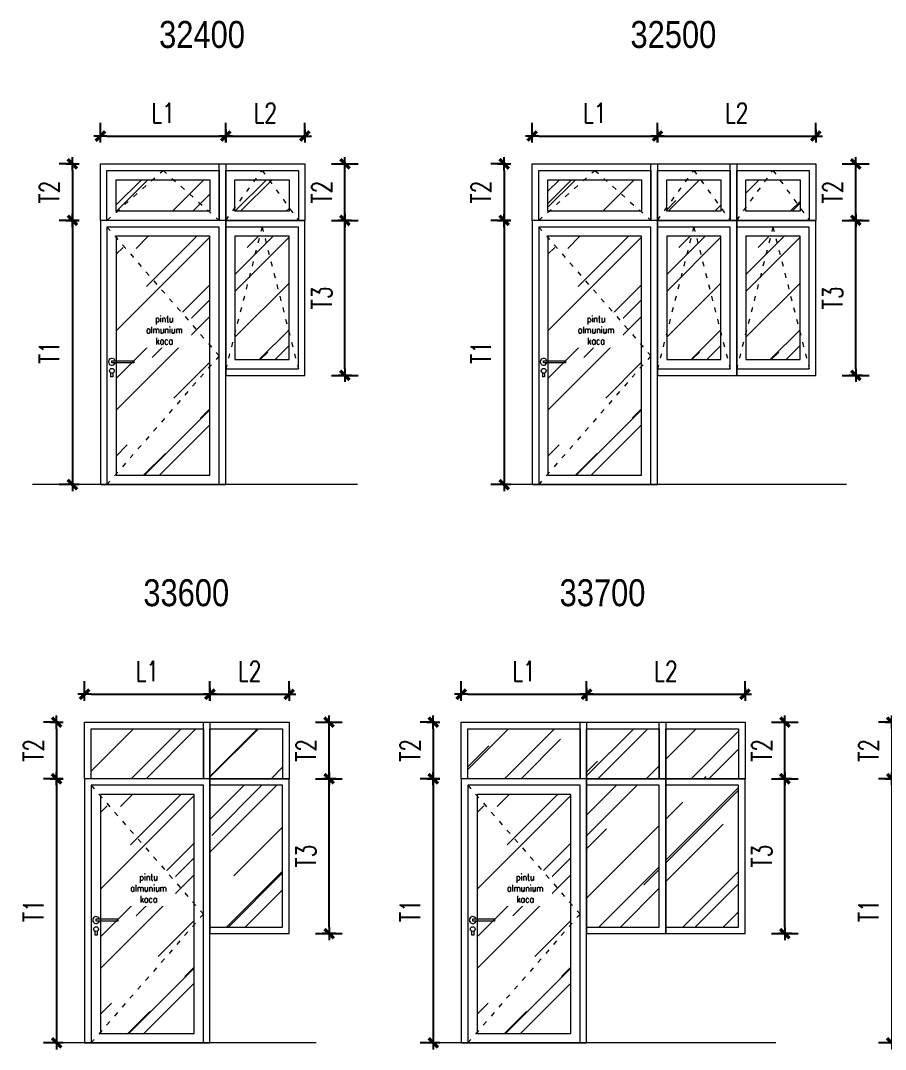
# Model space of a CAD drawing. Header units: centimetres. Extents: x 241563 to 294181, y -34797 to 61752.
# Drawn here: x 249252 to 255805, y -2270 to 5520 of the extents above; entities that cross this region are included whole.
import ezdxf

# ---------------------------------------------------------------- set-up
doc = ezdxf.new("R2010")
doc.units = ezdxf.units.CM
doc.header["$MEASUREMENT"] = 0
doc.linetypes.add('ACAD_ISO03W100', pattern=[30, 12, -18])
doc.layers.add('0.00', color=130, linetype='Continuous', lineweight=0)
doc.layers.add('0.09', color=30, linetype='Continuous', lineweight=9)
doc.styles.add('51DIM', font='SIMPLEX.shx', dxfattribs={"width": 0.85})
doc.styles.add('ISO', font='ARIALN.TTF')
doc.styles.add('TEXT', font='simplex.shx', dxfattribs={"width": 0.75})
doc.dimstyles.new('D100B', dxfattribs={"dimscale": 100, "dimtxt": 1.5, "dimasz": 0.5, "dimexe": 1, "dimexo": 2, "dimgap": 1, "dimtad": 1, "dimdec": 0, "dimzin": 0, "dimdsep": 46, "dimtxsty": 'TEXT', "dimblk1": 'tick', "dimblk2": 'tick', "dimsah": 1, "dimcen": 0, "dimclre": 15, "dimadec": 0, "dimazin": 0, "dimtfac": 1, "dimtdec": 0, "dimtix": 1, "dimtmove": 2, "dimatfit": 3, "dimldrblk": 'tick', "dimfxl": 1, "dimtolj": 1, "dimtzin": 0, "dimarcsym": 0})
pattern_1 = [(45, (-4424.63, -14951.1), (424.2641, 1131.37085), [7500, -1000, 2500, -500]), (45, (-4131.2, -14304.1), (-823.7794, 116.6726), [1500, -165, 3000, -375]), (45, (-4548.37, -14473.78), (1601.59686, 2075.3584), [4000, -700, 2000, -500])]
pattern_2 = [(45, (-1153.6, -14951.1), (424.2641, 1131.37085), [7500, -1000, 2500, -500]), (45, (-860.15, -14304.1), (-823.7794, 116.6726), [1500, -165, 3000, -375]), (45, (-1277.35, -14473.78), (1601.59686, 2075.3584), [4000, -700, 2000, -500])]
pattern_3 = [(45, (-4544.2, -16298.35), (424.2641, 1131.37085), [7500, -1000, 2500, -500]), (45, (-4250.74, -15651.35), (-823.7794, 116.6726), [1500, -165, 3000, -375]), (45, (-4667.93, -15821.06), (1601.59686, 2075.3584), [4000, -700, 2000, -500])]
pattern_4 = [(45, (-38508.8, -3854.4), (424.2641, 1131.37085), [7500, -1000, 2500, -500]), (45, (-38215.36, -3207.4), (-823.7794, 116.6726), [1500, -165, 3000, -375]), (45, (-38632.55, -3377.1), (1601.59686, 2075.3584), [4000, -700, 2000, -500])]

# ---------------------------------------------------------------- blocks, each defined once
blk = doc.blocks.new('tick')
for p, q in [((-1, 0), (1, 0)), ((0, 1), (0, -1))]:
    blk.add_line(p, q)
at = {"const_width": 0.5}
blk.add_lwpolyline([(-0.71, -0.71), (0.71, 0.71)], dxfattribs=at)
blk = doc.blocks.new('*D183')
at = {"color": 15, "linetype": 'Continuous', "lineweight": -2, "ltscale": 2, "transparency": 16777216}
for p, q in [((249656.6, 4007), (249545, 4007)), ((249656.6, 2007), (249545, 2007))]:
    blk.add_line(p, q, dxfattribs=at)
at = {"color": 0, "linetype": 'Continuous', "lineweight": -2, "ltscale": 2, "transparency": 16777216}
blk.add_line((249645, 3957), (249645, 2057), dxfattribs=at)
at = {"layer": 'Defpoints', "color": 0, "linetype": 'Continuous', "ltscale": 2, "transparency": 16777216}
for p in [(249856.6, 4007), (249645, 2007), (249856.6, 2007)]:
    blk.add_point(p, dxfattribs=at)
at = {"color": 0, "linetype": 'Continuous', "lineweight": -2, "ltscale": 2, "transparency": 16777216, "xscale": 50, "yscale": 50, "zscale": 50}
for p, rotation in [((249645, 4007), 90), ((249645, 2007), 270)]:
    blk.add_blockref('tick', p, dxfattribs=dict(at, rotation=rotation))
at = {"color": 0, "linetype": 'Continuous', "ltscale": 2, "transparency": 16777216, "insert": (249470, 3007), "char_height": 150, "attachment_point": 5, "rotation": 90, "style": 'TEXT'}
blk.add_mtext('\\A1;T1', dxfattribs=at)
blk = doc.blocks.new('*D184')
at = {"color": 15, "linetype": 'Continuous', "lineweight": -2, "ltscale": 2, "transparency": 16777216}
for p, q in [((249856.6, 4635.3), (249856.6, 4745.9)), ((250806.6, 4635.3), (250806.6, 4745.9))]:
    blk.add_line(p, q, dxfattribs=at)
at = {"color": 0, "linetype": 'Continuous', "lineweight": -2, "ltscale": 2, "transparency": 16777216}
blk.add_line((249906.6, 4645.9), (250756.6, 4645.9), dxfattribs=at)
at = {"layer": 'Defpoints', "color": 0, "linetype": 'Continuous', "ltscale": 2, "transparency": 16777216}
for p in [(250806.6, 4645.9), (249856.6, 4435.3), (250806.6, 4435.3)]:
    blk.add_point(p, dxfattribs=at)
at = {"color": 0, "linetype": 'Continuous', "lineweight": -2, "ltscale": 2, "transparency": 16777216, "xscale": 50, "yscale": 50, "zscale": 50, "rotation": 180}
blk.add_blockref('tick', (249856.6, 4645.9), dxfattribs=at)
at = {"color": 0, "linetype": 'Continuous', "lineweight": -2, "ltscale": 2, "transparency": 16777216, "xscale": 50, "yscale": 50, "zscale": 50}
blk.add_blockref('tick', (250806.6, 4645.9), dxfattribs=at)
at = {"color": 0, "linetype": 'Continuous', "ltscale": 2, "transparency": 16777216, "insert": (250331.6, 4820.9), "char_height": 150, "attachment_point": 5, "style": 'TEXT'}
blk.add_mtext('\\A1;L1', dxfattribs=at)
blk = doc.blocks.new('*D185')
at = {"color": 15, "linetype": 'Continuous', "lineweight": -2, "ltscale": 2, "transparency": 16777216}
for p, q in [((250806.6, 4635.3), (250806.6, 4745.9)), ((251406.6, 4635.3), (251406.6, 4745.9))]:
    blk.add_line(p, q, dxfattribs=at)
at = {"color": 0, "linetype": 'Continuous', "lineweight": -2, "ltscale": 2, "transparency": 16777216}
blk.add_line((250856.6, 4645.9), (251356.6, 4645.9), dxfattribs=at)
at = {"layer": 'Defpoints', "color": 0, "linetype": 'Continuous', "ltscale": 2, "transparency": 16777216}
for p in [(251406.6, 4645.9), (250806.6, 4435.3), (251406.6, 4435.3)]:
    blk.add_point(p, dxfattribs=at)
at = {"color": 0, "linetype": 'Continuous', "lineweight": -2, "ltscale": 2, "transparency": 16777216, "xscale": 50, "yscale": 50, "zscale": 50, "rotation": 180}
blk.add_blockref('tick', (250806.6, 4645.9), dxfattribs=at)
at = {"color": 0, "linetype": 'Continuous', "lineweight": -2, "ltscale": 2, "transparency": 16777216, "xscale": 50, "yscale": 50, "zscale": 50}
blk.add_blockref('tick', (251406.6, 4645.9), dxfattribs=at)
at = {"color": 0, "linetype": 'Continuous', "ltscale": 2, "transparency": 16777216, "insert": (251106.6, 4820.9), "char_height": 150, "attachment_point": 5, "style": 'TEXT'}
blk.add_mtext('\\A1;L2', dxfattribs=at)
blk = doc.blocks.new('*D186')
at = {"color": 15, "linetype": 'Continuous', "lineweight": -2, "ltscale": 2, "transparency": 16777216}
for p, q in [((249656.6, 4435.3), (249545, 4435.3)), ((249656.6, 4007), (249545, 4007))]:
    blk.add_line(p, q, dxfattribs=at)
at = {"color": 0, "linetype": 'Continuous', "lineweight": -2, "ltscale": 2, "transparency": 16777216}
blk.add_line((249645, 4385.3), (249645, 4057), dxfattribs=at)
at = {"layer": 'Defpoints', "color": 0, "linetype": 'Continuous', "ltscale": 2, "transparency": 16777216}
for p in [(249856.6, 4435.3), (249645, 4007), (249856.6, 4007)]:
    blk.add_point(p, dxfattribs=at)
at = {"color": 0, "linetype": 'Continuous', "lineweight": -2, "ltscale": 2, "transparency": 16777216, "xscale": 50, "yscale": 50, "zscale": 50}
for p, rotation in [((249645, 4435.3), 90), ((249645, 4007), 270)]:
    blk.add_blockref('tick', p, dxfattribs=dict(at, rotation=rotation))
at = {"color": 0, "linetype": 'Continuous', "ltscale": 2, "transparency": 16777216, "insert": (249470, 4221.1), "char_height": 150, "attachment_point": 5, "rotation": 90, "style": 'TEXT'}
blk.add_mtext('\\A1;T2', dxfattribs=at)
blk = doc.blocks.new('*D187')
at = {"color": 15, "linetype": 'Continuous', "lineweight": -2, "ltscale": 2, "transparency": 16777216}
for p, q in [((251606.6, 4435.3), (251809.2, 4435.3)), ((251606.6, 4007), (251809.2, 4007))]:
    blk.add_line(p, q, dxfattribs=at)
at = {"color": 0, "linetype": 'Continuous', "lineweight": -2, "ltscale": 2, "transparency": 16777216}
blk.add_line((251709.2, 4057), (251709.2, 4385.3), dxfattribs=at)
at = {"layer": 'Defpoints', "color": 0, "linetype": 'Continuous', "ltscale": 2, "transparency": 16777216}
for p in [(251406.6, 4435.3), (251709.2, 4435.3), (251406.6, 4007)]:
    blk.add_point(p, dxfattribs=at)
at = {"color": 0, "linetype": 'Continuous', "lineweight": -2, "ltscale": 2, "transparency": 16777216, "xscale": 50, "yscale": 50, "zscale": 50}
for p, rotation in [((251709.2, 4435.3), 90), ((251709.2, 4007), 270)]:
    blk.add_blockref('tick', p, dxfattribs=dict(at, rotation=rotation))
at = {"color": 0, "linetype": 'Continuous', "ltscale": 2, "transparency": 16777216, "insert": (251534.2, 4221.1), "char_height": 150, "attachment_point": 5, "rotation": 90, "style": 'TEXT'}
blk.add_mtext('\\A1;T2', dxfattribs=at)
blk = doc.blocks.new('*D188')
at = {"color": 15, "linetype": 'Continuous', "lineweight": -2, "ltscale": 2, "transparency": 16777216}
for p, q in [((251606.6, 4007), (251809.2, 4007)), ((251606.6, 2833.6), (251809.2, 2833.6))]:
    blk.add_line(p, q, dxfattribs=at)
at = {"color": 0, "linetype": 'Continuous', "lineweight": -2, "ltscale": 2, "transparency": 16777216}
blk.add_line((251709.2, 2883.6), (251709.2, 3957), dxfattribs=at)
at = {"layer": 'Defpoints', "color": 0, "linetype": 'Continuous', "ltscale": 2, "transparency": 16777216}
for p in [(251406.6, 4007), (251709.2, 4007), (251406.6, 2833.6)]:
    blk.add_point(p, dxfattribs=at)
at = {"color": 0, "linetype": 'Continuous', "lineweight": -2, "ltscale": 2, "transparency": 16777216, "xscale": 50, "yscale": 50, "zscale": 50}
for p, rotation in [((251709.2, 4007), 90), ((251709.2, 2833.6), 270)]:
    blk.add_blockref('tick', p, dxfattribs=dict(at, rotation=rotation))
at = {"color": 0, "linetype": 'Continuous', "ltscale": 2, "transparency": 16777216, "insert": (251534.2, 3420.3), "char_height": 150, "attachment_point": 5, "rotation": 90, "style": 'TEXT'}
blk.add_mtext('\\A1;T3', dxfattribs=at)
blk = doc.blocks.new('*D189')
at = {"color": 15, "linetype": 'Continuous', "lineweight": -2, "ltscale": 2, "transparency": 16777216}
for p, q in [((252927.6, 4007), (252816, 4007)), ((252927.6, 2007), (252816, 2007))]:
    blk.add_line(p, q, dxfattribs=at)
at = {"color": 0, "linetype": 'Continuous', "lineweight": -2, "ltscale": 2, "transparency": 16777216}
blk.add_line((252916, 3957), (252916, 2057), dxfattribs=at)
at = {"layer": 'Defpoints', "color": 0, "linetype": 'Continuous', "ltscale": 2, "transparency": 16777216}
for p in [(253127.6, 4007), (252916, 2007), (253127.6, 2007)]:
    blk.add_point(p, dxfattribs=at)
at = {"color": 0, "linetype": 'Continuous', "lineweight": -2, "ltscale": 2, "transparency": 16777216, "xscale": 50, "yscale": 50, "zscale": 50}
for p, rotation in [((252916, 4007), 90), ((252916, 2007), 270)]:
    blk.add_blockref('tick', p, dxfattribs=dict(at, rotation=rotation))
at = {"color": 0, "linetype": 'Continuous', "ltscale": 2, "transparency": 16777216, "insert": (252741, 3007), "char_height": 150, "attachment_point": 5, "rotation": 90, "style": 'TEXT'}
blk.add_mtext('\\A1;T1', dxfattribs=at)
blk = doc.blocks.new('*D190')
at = {"color": 15, "linetype": 'Continuous', "lineweight": -2, "ltscale": 2, "transparency": 16777216}
for p, q in [((253127.6, 4635.3), (253127.6, 4745.9)), ((254077.6, 4635.3), (254077.6, 4745.9))]:
    blk.add_line(p, q, dxfattribs=at)
at = {"color": 0, "linetype": 'Continuous', "lineweight": -2, "ltscale": 2, "transparency": 16777216}
blk.add_line((253177.6, 4645.9), (254027.6, 4645.9), dxfattribs=at)
at = {"layer": 'Defpoints', "color": 0, "linetype": 'Continuous', "ltscale": 2, "transparency": 16777216}
for p in [(254077.6, 4645.9), (253127.6, 4435.3), (254077.6, 4435.3)]:
    blk.add_point(p, dxfattribs=at)
at = {"color": 0, "linetype": 'Continuous', "lineweight": -2, "ltscale": 2, "transparency": 16777216, "xscale": 50, "yscale": 50, "zscale": 50, "rotation": 180}
blk.add_blockref('tick', (253127.6, 4645.9), dxfattribs=at)
at = {"color": 0, "linetype": 'Continuous', "lineweight": -2, "ltscale": 2, "transparency": 16777216, "xscale": 50, "yscale": 50, "zscale": 50}
blk.add_blockref('tick', (254077.6, 4645.9), dxfattribs=at)
at = {"color": 0, "linetype": 'Continuous', "ltscale": 2, "transparency": 16777216, "insert": (253602.6, 4820.9), "char_height": 150, "attachment_point": 5, "style": 'TEXT'}
blk.add_mtext('\\A1;L1', dxfattribs=at)
blk = doc.blocks.new('*D191')
at = {"color": 15, "linetype": 'Continuous', "lineweight": -2, "ltscale": 2, "transparency": 16777216}
for p, q in [((254077.6, 4635.3), (254077.6, 4745.9)), ((255277.6, 4635.3), (255277.6, 4745.9))]:
    blk.add_line(p, q, dxfattribs=at)
at = {"color": 0, "linetype": 'Continuous', "lineweight": -2, "ltscale": 2, "transparency": 16777216}
blk.add_line((254127.6, 4645.9), (255227.6, 4645.9), dxfattribs=at)
at = {"layer": 'Defpoints', "color": 0, "linetype": 'Continuous', "ltscale": 2, "transparency": 16777216}
for p in [(255277.6, 4645.9), (254077.6, 4435.3), (255277.6, 4435.3)]:
    blk.add_point(p, dxfattribs=at)
at = {"color": 0, "linetype": 'Continuous', "lineweight": -2, "ltscale": 2, "transparency": 16777216, "xscale": 50, "yscale": 50, "zscale": 50, "rotation": 180}
blk.add_blockref('tick', (254077.6, 4645.9), dxfattribs=at)
at = {"color": 0, "linetype": 'Continuous', "lineweight": -2, "ltscale": 2, "transparency": 16777216, "xscale": 50, "yscale": 50, "zscale": 50}
blk.add_blockref('tick', (255277.6, 4645.9), dxfattribs=at)
at = {"color": 0, "linetype": 'Continuous', "ltscale": 2, "transparency": 16777216, "insert": (254677.6, 4820.9), "char_height": 150, "attachment_point": 5, "style": 'TEXT'}
blk.add_mtext('\\A1;L2', dxfattribs=at)
blk = doc.blocks.new('*D192')
at = {"color": 15, "linetype": 'Continuous', "lineweight": -2, "ltscale": 2, "transparency": 16777216}
for p, q in [((252927.6, 4435.3), (252816, 4435.3)), ((252927.6, 4007), (252816, 4007))]:
    blk.add_line(p, q, dxfattribs=at)
at = {"color": 0, "linetype": 'Continuous', "lineweight": -2, "ltscale": 2, "transparency": 16777216}
blk.add_line((252916, 4385.3), (252916, 4057), dxfattribs=at)
at = {"layer": 'Defpoints', "color": 0, "linetype": 'Continuous', "ltscale": 2, "transparency": 16777216}
for p in [(253127.6, 4435.3), (252916, 4007), (253127.6, 4007)]:
    blk.add_point(p, dxfattribs=at)
at = {"color": 0, "linetype": 'Continuous', "lineweight": -2, "ltscale": 2, "transparency": 16777216, "xscale": 50, "yscale": 50, "zscale": 50}
for p, rotation in [((252916, 4435.3), 90), ((252916, 4007), 270)]:
    blk.add_blockref('tick', p, dxfattribs=dict(at, rotation=rotation))
at = {"color": 0, "linetype": 'Continuous', "ltscale": 2, "transparency": 16777216, "insert": (252741, 4221.1), "char_height": 150, "attachment_point": 5, "rotation": 90, "style": 'TEXT'}
blk.add_mtext('\\A1;T2', dxfattribs=at)
blk = doc.blocks.new('*D194')
at = {"color": 15, "linetype": 'Continuous', "lineweight": -2, "ltscale": 2, "transparency": 16777216}
for p, q in [((255477.6, 4435.3), (255680.2, 4435.3)), ((255477.6, 4007), (255680.2, 4007))]:
    blk.add_line(p, q, dxfattribs=at)
at = {"color": 0, "linetype": 'Continuous', "lineweight": -2, "ltscale": 2, "transparency": 16777216}
blk.add_line((255580.2, 4057), (255580.2, 4385.3), dxfattribs=at)
at = {"layer": 'Defpoints', "color": 0, "linetype": 'Continuous', "ltscale": 2, "transparency": 16777216}
for p in [(255277.6, 4435.3), (255580.2, 4435.3), (255277.6, 4007)]:
    blk.add_point(p, dxfattribs=at)
at = {"color": 0, "linetype": 'Continuous', "lineweight": -2, "ltscale": 2, "transparency": 16777216, "xscale": 50, "yscale": 50, "zscale": 50}
for p, rotation in [((255580.2, 4435.3), 90), ((255580.2, 4007), 270)]:
    blk.add_blockref('tick', p, dxfattribs=dict(at, rotation=rotation))
at = {"color": 0, "linetype": 'Continuous', "ltscale": 2, "transparency": 16777216, "insert": (255405.2, 4221.1), "char_height": 150, "attachment_point": 5, "rotation": 90, "style": 'TEXT'}
blk.add_mtext('\\A1;T2', dxfattribs=at)
blk = doc.blocks.new('*D193')
at = {"color": 15, "linetype": 'Continuous', "lineweight": -2, "ltscale": 2, "transparency": 16777216}
for p, q in [((255477.6, 4007), (255680.2, 4007)), ((255477.6, 2833.6), (255680.2, 2833.6))]:
    blk.add_line(p, q, dxfattribs=at)
at = {"color": 0, "linetype": 'Continuous', "lineweight": -2, "ltscale": 2, "transparency": 16777216}
blk.add_line((255580.2, 2883.6), (255580.2, 3957), dxfattribs=at)
at = {"layer": 'Defpoints', "color": 0, "linetype": 'Continuous', "ltscale": 2, "transparency": 16777216}
for p in [(255277.6, 4007), (255580.2, 4007), (255277.6, 2833.6)]:
    blk.add_point(p, dxfattribs=at)
at = {"color": 0, "linetype": 'Continuous', "lineweight": -2, "ltscale": 2, "transparency": 16777216, "xscale": 50, "yscale": 50, "zscale": 50}
for p, rotation in [((255580.2, 4007), 90), ((255580.2, 2833.6), 270)]:
    blk.add_blockref('tick', p, dxfattribs=dict(at, rotation=rotation))
at = {"color": 0, "linetype": 'Continuous', "ltscale": 2, "transparency": 16777216, "insert": (255405.2, 3420.3), "char_height": 150, "attachment_point": 5, "rotation": 90, "style": 'TEXT'}
blk.add_mtext('\\A1;T3', dxfattribs=at)
blk = doc.blocks.new('*D265')
at = {"color": 15, "linetype": 'Continuous', "lineweight": -2, "ltscale": 2, "transparency": 16777216}
for p, q in [((249737, 408.3), (249737, 519)), ((250687, 408.3), (250687, 519))]:
    blk.add_line(p, q, dxfattribs=at)
at = {"color": 0, "linetype": 'Continuous', "lineweight": -2, "ltscale": 2, "transparency": 16777216}
blk.add_line((249787, 419), (250637, 419), dxfattribs=at)
at = {"layer": 'Defpoints', "color": 0, "linetype": 'Continuous', "ltscale": 2, "transparency": 16777216}
for p in [(250687, 419), (249737, 208.3), (250687, 208.3)]:
    blk.add_point(p, dxfattribs=at)
at = {"color": 0, "linetype": 'Continuous', "lineweight": -2, "ltscale": 2, "transparency": 16777216, "xscale": 50, "yscale": 50, "zscale": 50, "rotation": 180}
blk.add_blockref('tick', (249737, 419), dxfattribs=at)
at = {"color": 0, "linetype": 'Continuous', "lineweight": -2, "ltscale": 2, "transparency": 16777216, "xscale": 50, "yscale": 50, "zscale": 50}
blk.add_blockref('tick', (250687, 419), dxfattribs=at)
at = {"color": 0, "linetype": 'Continuous', "ltscale": 2, "transparency": 16777216, "insert": (250212, 594), "char_height": 150, "attachment_point": 5, "style": 'TEXT'}
blk.add_mtext('\\A1;L1', dxfattribs=at)
blk = doc.blocks.new('*D266')
at = {"color": 15, "linetype": 'Continuous', "lineweight": -2, "ltscale": 2, "transparency": 16777216}
for p, q in [((250687, 408.3), (250687, 519)), ((251287, 408.3), (251287, 519))]:
    blk.add_line(p, q, dxfattribs=at)
at = {"color": 0, "linetype": 'Continuous', "lineweight": -2, "ltscale": 2, "transparency": 16777216}
blk.add_line((250737, 419), (251237, 419), dxfattribs=at)
at = {"layer": 'Defpoints', "color": 0, "linetype": 'Continuous', "ltscale": 2, "transparency": 16777216}
for p in [(251287, 419), (250687, 208.3), (251287, 208.3)]:
    blk.add_point(p, dxfattribs=at)
at = {"color": 0, "linetype": 'Continuous', "lineweight": -2, "ltscale": 2, "transparency": 16777216, "xscale": 50, "yscale": 50, "zscale": 50, "rotation": 180}
blk.add_blockref('tick', (250687, 419), dxfattribs=at)
at = {"color": 0, "linetype": 'Continuous', "lineweight": -2, "ltscale": 2, "transparency": 16777216, "xscale": 50, "yscale": 50, "zscale": 50}
blk.add_blockref('tick', (251287, 419), dxfattribs=at)
at = {"color": 0, "linetype": 'Continuous', "ltscale": 2, "transparency": 16777216, "insert": (250987, 594), "char_height": 150, "attachment_point": 5, "style": 'TEXT'}
blk.add_mtext('\\A1;L2', dxfattribs=at)
blk = doc.blocks.new('*D267')
at = {"color": 15, "linetype": 'Continuous', "lineweight": -2, "ltscale": 2, "transparency": 16777216}
for p, q in [((249537, -220), (249425.4, -220)), ((249537, -2220), (249425.4, -2220))]:
    blk.add_line(p, q, dxfattribs=at)
at = {"color": 0, "linetype": 'Continuous', "lineweight": -2, "ltscale": 2, "transparency": 16777216}
blk.add_line((249525.4, -270), (249525.4, -2170), dxfattribs=at)
at = {"layer": 'Defpoints', "color": 0, "linetype": 'Continuous', "ltscale": 2, "transparency": 16777216}
for p in [(249737, -220), (249525.4, -2220), (249737, -2220)]:
    blk.add_point(p, dxfattribs=at)
at = {"color": 0, "linetype": 'Continuous', "lineweight": -2, "ltscale": 2, "transparency": 16777216, "xscale": 50, "yscale": 50, "zscale": 50}
for p, rotation in [((249525.4, -220), 90), ((249525.4, -2220), 270)]:
    blk.add_blockref('tick', p, dxfattribs=dict(at, rotation=rotation))
at = {"color": 0, "linetype": 'Continuous', "ltscale": 2, "transparency": 16777216, "insert": (249350.4, -1220), "char_height": 150, "attachment_point": 5, "rotation": 90, "style": 'TEXT'}
blk.add_mtext('\\A1;T1', dxfattribs=at)
blk = doc.blocks.new('*D268')
at = {"color": 15, "linetype": 'Continuous', "lineweight": -2, "ltscale": 2, "transparency": 16777216}
for p, q in [((249537, 208.3), (249425.4, 208.3)), ((249537, -220), (249425.4, -220))]:
    blk.add_line(p, q, dxfattribs=at)
at = {"color": 0, "linetype": 'Continuous', "lineweight": -2, "ltscale": 2, "transparency": 16777216}
blk.add_line((249525.4, 158.3), (249525.4, -170), dxfattribs=at)
at = {"layer": 'Defpoints', "color": 0, "linetype": 'Continuous', "ltscale": 2, "transparency": 16777216}
for p in [(249737, 208.3), (249525.4, -220), (249737, -220)]:
    blk.add_point(p, dxfattribs=at)
at = {"color": 0, "linetype": 'Continuous', "lineweight": -2, "ltscale": 2, "transparency": 16777216, "xscale": 50, "yscale": 50, "zscale": 50}
for p, rotation in [((249525.4, 208.3), 90), ((249525.4, -220), 270)]:
    blk.add_blockref('tick', p, dxfattribs=dict(at, rotation=rotation))
at = {"color": 0, "linetype": 'Continuous', "ltscale": 2, "transparency": 16777216, "insert": (249350.4, -5.8), "char_height": 150, "attachment_point": 5, "rotation": 90, "style": 'TEXT'}
blk.add_mtext('\\A1;T2', dxfattribs=at)
blk = doc.blocks.new('*D270')
at = {"color": 15, "linetype": 'Continuous', "lineweight": -2, "ltscale": 2, "transparency": 16777216}
for p, q in [((251487, 208.3), (251689.6, 208.3)), ((251487, -220), (251689.6, -220))]:
    blk.add_line(p, q, dxfattribs=at)
at = {"color": 0, "linetype": 'Continuous', "lineweight": -2, "ltscale": 2, "transparency": 16777216}
blk.add_line((251589.6, -170), (251589.6, 158.3), dxfattribs=at)
at = {"layer": 'Defpoints', "color": 0, "linetype": 'Continuous', "ltscale": 2, "transparency": 16777216}
for p in [(251287, 208.3), (251589.6, 208.3), (251287, -220)]:
    blk.add_point(p, dxfattribs=at)
at = {"color": 0, "linetype": 'Continuous', "lineweight": -2, "ltscale": 2, "transparency": 16777216, "xscale": 50, "yscale": 50, "zscale": 50}
for p, rotation in [((251589.6, 208.3), 90), ((251589.6, -220), 270)]:
    blk.add_blockref('tick', p, dxfattribs=dict(at, rotation=rotation))
at = {"color": 0, "linetype": 'Continuous', "ltscale": 2, "transparency": 16777216, "insert": (251414.6, -5.8), "char_height": 150, "attachment_point": 5, "rotation": 90, "style": 'TEXT'}
blk.add_mtext('\\A1;T2', dxfattribs=at)
blk = doc.blocks.new('*D269')
at = {"color": 15, "linetype": 'Continuous', "lineweight": -2, "ltscale": 2, "transparency": 16777216}
for p, q in [((251487, -220), (251689.6, -220)), ((251487, -1393.4), (251689.6, -1393.4))]:
    blk.add_line(p, q, dxfattribs=at)
at = {"color": 0, "linetype": 'Continuous', "lineweight": -2, "ltscale": 2, "transparency": 16777216}
blk.add_line((251589.6, -1343.4), (251589.6, -270), dxfattribs=at)
at = {"layer": 'Defpoints', "color": 0, "linetype": 'Continuous', "ltscale": 2, "transparency": 16777216}
for p in [(251287, -220), (251589.6, -220), (251287, -1393.4)]:
    blk.add_point(p, dxfattribs=at)
at = {"color": 0, "linetype": 'Continuous', "lineweight": -2, "ltscale": 2, "transparency": 16777216, "xscale": 50, "yscale": 50, "zscale": 50}
for p, rotation in [((251589.6, -220), 90), ((251589.6, -1393.4), 270)]:
    blk.add_blockref('tick', p, dxfattribs=dict(at, rotation=rotation))
at = {"color": 0, "linetype": 'Continuous', "ltscale": 2, "transparency": 16777216, "insert": (251414.6, -806.7), "char_height": 150, "attachment_point": 5, "rotation": 90, "style": 'TEXT'}
blk.add_mtext('\\A1;T3', dxfattribs=at)
blk = doc.blocks.new('*D271')
at = {"color": 15, "linetype": 'Continuous', "lineweight": -2, "ltscale": 2, "transparency": 16777216}
for p, q in [((252590.8, 408.3), (252590.8, 519)), ((253540.8, 408.3), (253540.8, 519))]:
    blk.add_line(p, q, dxfattribs=at)
at = {"color": 0, "linetype": 'Continuous', "lineweight": -2, "ltscale": 2, "transparency": 16777216}
blk.add_line((252640.8, 419), (253490.8, 419), dxfattribs=at)
at = {"layer": 'Defpoints', "color": 0, "linetype": 'Continuous', "ltscale": 2, "transparency": 16777216}
for p in [(253540.8, 419), (252590.8, 208.3), (253540.8, 208.3)]:
    blk.add_point(p, dxfattribs=at)
at = {"color": 0, "linetype": 'Continuous', "lineweight": -2, "ltscale": 2, "transparency": 16777216, "xscale": 50, "yscale": 50, "zscale": 50, "rotation": 180}
blk.add_blockref('tick', (252590.8, 419), dxfattribs=at)
at = {"color": 0, "linetype": 'Continuous', "lineweight": -2, "ltscale": 2, "transparency": 16777216, "xscale": 50, "yscale": 50, "zscale": 50}
blk.add_blockref('tick', (253540.8, 419), dxfattribs=at)
at = {"color": 0, "linetype": 'Continuous', "ltscale": 2, "transparency": 16777216, "insert": (253065.8, 594), "char_height": 150, "attachment_point": 5, "style": 'TEXT'}
blk.add_mtext('\\A1;L1', dxfattribs=at)
blk = doc.blocks.new('*D272')
at = {"color": 15, "linetype": 'Continuous', "lineweight": -2, "ltscale": 2, "transparency": 16777216}
for p, q in [((253540.8, 408.3), (253540.8, 519)), ((254740.8, 408.3), (254740.8, 519))]:
    blk.add_line(p, q, dxfattribs=at)
at = {"color": 0, "linetype": 'Continuous', "lineweight": -2, "ltscale": 2, "transparency": 16777216}
blk.add_line((253590.8, 419), (254690.8, 419), dxfattribs=at)
at = {"layer": 'Defpoints', "color": 0, "linetype": 'Continuous', "ltscale": 2, "transparency": 16777216}
for p in [(254740.8, 419), (253540.8, 208.3), (254740.8, 208.3)]:
    blk.add_point(p, dxfattribs=at)
at = {"color": 0, "linetype": 'Continuous', "lineweight": -2, "ltscale": 2, "transparency": 16777216, "xscale": 50, "yscale": 50, "zscale": 50, "rotation": 180}
blk.add_blockref('tick', (253540.8, 419), dxfattribs=at)
at = {"color": 0, "linetype": 'Continuous', "lineweight": -2, "ltscale": 2, "transparency": 16777216, "xscale": 50, "yscale": 50, "zscale": 50}
blk.add_blockref('tick', (254740.8, 419), dxfattribs=at)
at = {"color": 0, "linetype": 'Continuous', "ltscale": 2, "transparency": 16777216, "insert": (254140.8, 594), "char_height": 150, "attachment_point": 5, "style": 'TEXT'}
blk.add_mtext('\\A1;L2', dxfattribs=at)
blk = doc.blocks.new('*D273')
at = {"color": 15, "linetype": 'Continuous', "lineweight": -2, "ltscale": 2, "transparency": 16777216}
for p, q in [((252390.8, -220), (252279.1, -220)), ((252390.8, -2220), (252279.1, -2220))]:
    blk.add_line(p, q, dxfattribs=at)
at = {"color": 0, "linetype": 'Continuous', "lineweight": -2, "ltscale": 2, "transparency": 16777216}
blk.add_line((252379.1, -270), (252379.1, -2170), dxfattribs=at)
at = {"layer": 'Defpoints', "color": 0, "linetype": 'Continuous', "ltscale": 2, "transparency": 16777216}
for p in [(252590.8, -220), (252379.1, -2220), (252590.8, -2220)]:
    blk.add_point(p, dxfattribs=at)
at = {"color": 0, "linetype": 'Continuous', "lineweight": -2, "ltscale": 2, "transparency": 16777216, "xscale": 50, "yscale": 50, "zscale": 50}
for p, rotation in [((252379.1, -220), 90), ((252379.1, -2220), 270)]:
    blk.add_blockref('tick', p, dxfattribs=dict(at, rotation=rotation))
at = {"color": 0, "linetype": 'Continuous', "ltscale": 2, "transparency": 16777216, "insert": (252204.1, -1220), "char_height": 150, "attachment_point": 5, "rotation": 90, "style": 'TEXT'}
blk.add_mtext('\\A1;T1', dxfattribs=at)
blk = doc.blocks.new('*D274')
at = {"color": 15, "linetype": 'Continuous', "lineweight": -2, "ltscale": 2, "transparency": 16777216}
for p, q in [((252390.8, 208.3), (252279.1, 208.3)), ((252390.8, -220), (252279.1, -220))]:
    blk.add_line(p, q, dxfattribs=at)
at = {"color": 0, "linetype": 'Continuous', "lineweight": -2, "ltscale": 2, "transparency": 16777216}
blk.add_line((252379.1, 158.3), (252379.1, -170), dxfattribs=at)
at = {"layer": 'Defpoints', "color": 0, "linetype": 'Continuous', "ltscale": 2, "transparency": 16777216}
for p in [(252590.8, 208.3), (252379.1, -220), (252590.8, -220)]:
    blk.add_point(p, dxfattribs=at)
at = {"color": 0, "linetype": 'Continuous', "lineweight": -2, "ltscale": 2, "transparency": 16777216, "xscale": 50, "yscale": 50, "zscale": 50}
for p, rotation in [((252379.1, 208.3), 90), ((252379.1, -220), 270)]:
    blk.add_blockref('tick', p, dxfattribs=dict(at, rotation=rotation))
at = {"color": 0, "linetype": 'Continuous', "ltscale": 2, "transparency": 16777216, "insert": (252204.1, -5.8), "char_height": 150, "attachment_point": 5, "rotation": 90, "style": 'TEXT'}
blk.add_mtext('\\A1;T2', dxfattribs=at)
blk = doc.blocks.new('*D275')
at = {"color": 15, "linetype": 'Continuous', "lineweight": -2, "ltscale": 2, "transparency": 16777216}
for p, q in [((254940.8, 208.3), (255143.4, 208.3)), ((254940.8, -220), (255143.4, -220))]:
    blk.add_line(p, q, dxfattribs=at)
at = {"color": 0, "linetype": 'Continuous', "lineweight": -2, "ltscale": 2, "transparency": 16777216}
blk.add_line((255043.4, -170), (255043.4, 158.3), dxfattribs=at)
at = {"layer": 'Defpoints', "color": 0, "linetype": 'Continuous', "ltscale": 2, "transparency": 16777216}
for p in [(254740.8, 208.3), (255043.4, 208.3), (254740.8, -220)]:
    blk.add_point(p, dxfattribs=at)
at = {"color": 0, "linetype": 'Continuous', "lineweight": -2, "ltscale": 2, "transparency": 16777216, "xscale": 50, "yscale": 50, "zscale": 50}
for p, rotation in [((255043.4, 208.3), 90), ((255043.4, -220), 270)]:
    blk.add_blockref('tick', p, dxfattribs=dict(at, rotation=rotation))
at = {"color": 0, "linetype": 'Continuous', "ltscale": 2, "transparency": 16777216, "insert": (254868.4, -5.8), "char_height": 150, "attachment_point": 5, "rotation": 90, "style": 'TEXT'}
blk.add_mtext('\\A1;T2', dxfattribs=at)
blk = doc.blocks.new('*D276')
at = {"color": 15, "linetype": 'Continuous', "lineweight": -2, "ltscale": 2, "transparency": 16777216}
for p, q in [((254940.8, -220), (255143.4, -220)), ((254940.8, -1393.4), (255143.4, -1393.4))]:
    blk.add_line(p, q, dxfattribs=at)
at = {"color": 0, "linetype": 'Continuous', "lineweight": -2, "ltscale": 2, "transparency": 16777216}
blk.add_line((255043.4, -1343.4), (255043.4, -270), dxfattribs=at)
at = {"layer": 'Defpoints', "color": 0, "linetype": 'Continuous', "ltscale": 2, "transparency": 16777216}
for p in [(254740.8, -220), (255043.4, -220), (254740.8, -1393.4)]:
    blk.add_point(p, dxfattribs=at)
at = {"color": 0, "linetype": 'Continuous', "lineweight": -2, "ltscale": 2, "transparency": 16777216, "xscale": 50, "yscale": 50, "zscale": 50}
for p, rotation in [((255043.4, -220), 90), ((255043.4, -1393.4), 270)]:
    blk.add_blockref('tick', p, dxfattribs=dict(at, rotation=rotation))
at = {"color": 0, "linetype": 'Continuous', "ltscale": 2, "transparency": 16777216, "insert": (254868.4, -806.7), "char_height": 150, "attachment_point": 5, "rotation": 90, "style": 'TEXT'}
blk.add_mtext('\\A1;T3', dxfattribs=at)
blk = doc.blocks.new('*D280')
at = {"color": 15, "linetype": 'Continuous', "lineweight": -2, "ltscale": 2, "transparency": 16777216}
for p, q in [((255864.1, -220), (255752.5, -220)), ((255864.1, -2220), (255752.5, -2220))]:
    blk.add_line(p, q, dxfattribs=at)
at = {"color": 0, "linetype": 'Continuous', "lineweight": -2, "ltscale": 2, "transparency": 16777216}
blk.add_line((255852.5, -270), (255852.5, -2170), dxfattribs=at)
at = {"layer": 'Defpoints', "color": 0, "linetype": 'Continuous', "ltscale": 2, "transparency": 16777216}
for p in [(256064.1, -220), (255852.5, -2220), (256064.1, -2220)]:
    blk.add_point(p, dxfattribs=at)
at = {"color": 0, "linetype": 'Continuous', "lineweight": -2, "ltscale": 2, "transparency": 16777216, "xscale": 50, "yscale": 50, "zscale": 50}
for p, rotation in [((255852.5, -220), 90), ((255852.5, -2220), 270)]:
    blk.add_blockref('tick', p, dxfattribs=dict(at, rotation=rotation))
at = {"color": 0, "linetype": 'Continuous', "ltscale": 2, "transparency": 16777216, "insert": (255677.5, -1220), "char_height": 150, "attachment_point": 5, "rotation": 90, "style": 'TEXT'}
blk.add_mtext('\\A1;T1', dxfattribs=at)
blk = doc.blocks.new('*D281')
at = {"color": 15, "linetype": 'Continuous', "lineweight": -2, "ltscale": 2, "transparency": 16777216}
for p, q in [((255864.1, 208.3), (255752.5, 208.3)), ((255864.1, -220), (255752.5, -220))]:
    blk.add_line(p, q, dxfattribs=at)
at = {"color": 0, "linetype": 'Continuous', "lineweight": -2, "ltscale": 2, "transparency": 16777216}
blk.add_line((255852.5, 158.3), (255852.5, -170), dxfattribs=at)
at = {"layer": 'Defpoints', "color": 0, "linetype": 'Continuous', "ltscale": 2, "transparency": 16777216}
for p in [(256064.1, 208.3), (255852.5, -220), (256064.1, -220)]:
    blk.add_point(p, dxfattribs=at)
at = {"color": 0, "linetype": 'Continuous', "lineweight": -2, "ltscale": 2, "transparency": 16777216, "xscale": 50, "yscale": 50, "zscale": 50}
for p, rotation in [((255852.5, 208.3), 90), ((255852.5, -220), 270)]:
    blk.add_blockref('tick', p, dxfattribs=dict(at, rotation=rotation))
at = {"color": 0, "linetype": 'Continuous', "ltscale": 2, "transparency": 16777216, "insert": (255677.5, -5.8), "char_height": 150, "attachment_point": 5, "rotation": 90, "style": 'TEXT'}
blk.add_mtext('\\A1;T2', dxfattribs=at)

msp = doc.modelspace()

# ---------------------------------------------------------------- hatches: boundary and pattern name
at = {"layer": '0.00', "linetype": 'Continuous', "ltscale": 2}
h = msp.add_hatch(dxfattribs=at)
h.set_pattern_fill('AR-RROOF', color=4, scale=500, angle=45)
h.set_pattern_definition([(45, (-38508.8, -6390.1), (424.2641, 1131.37085), [7500, -1000, 2500, -500]), (45, (-38215.36, -5743.1), (-823.7794, 116.6726), [1500, -165, 3000, -375]), (45, (-38632.55, -5912.83), (1601.59686, 2075.3584), [4000, -700, 2000, -500])])
h.paths.add_polyline_path([(250686.6, 4077), (249976.6, 4077), (249976.6, 4315.3), (250686.6, 4315.3)])
h.paths.add_polyline_path([(251286.6, 4077), (250876.6, 4077), (250876.6, 4315.3), (251286.6, 4315.3)])
h = msp.add_hatch(dxfattribs=at)
h.set_pattern_fill('AR-RROOF', color=4, scale=500, angle=45)
h.set_pattern_definition([(45, (-38091.53, -6390.1), (424.2641, 1131.37085), [7500, -1000, 2500, -500]), (45, (-37798.1, -5743.1), (-823.7794, 116.6726), [1500, -165, 3000, -375]), (45, (-38215.27, -5912.83), (1601.59686, 2075.3584), [4000, -700, 2000, -500])])
h.paths.add_polyline_path([(253957.6, 4077), (253247.6, 4077), (253247.6, 4315.3), (253957.6, 4315.3)])
h.paths.add_polyline_path([(254557.6, 4077), (254147.6, 4077), (254147.6, 4315.3), (254557.6, 4315.3)])
h.paths.add_polyline_path([(255157.6, 4077), (254747.6, 4077), (254747.6, 4315.3), (255157.6, 4315.3)])
h = msp.add_hatch(dxfattribs=at)
h.set_pattern_fill('AR-RROOF', color=4, scale=500, angle=45)
h.set_pattern_definition(pattern_1)
h.paths.add_polyline_path([(249976.6, 2077), (250686.6, 2077), (250686.6, 3887), (249976.6, 3887)])
h = msp.add_hatch(dxfattribs=at)
h.set_pattern_fill('AR-RROOF', color=4, scale=500, angle=45)
h.set_pattern_definition(pattern_1)
h.paths.add_polyline_path([(251286.6, 3887), (250876.6, 3887), (250876.6, 2953.6), (251286.6, 2953.6)])
h = msp.add_hatch(dxfattribs=at)
h.set_pattern_fill('AR-RROOF', color=4, scale=500, angle=45)
h.set_pattern_definition(pattern_2)
h.paths.add_polyline_path([(253247.6, 2077), (253957.6, 2077), (253957.6, 3887), (253247.6, 3887)])
h = msp.add_hatch(dxfattribs=at)
h.set_pattern_fill('AR-RROOF', color=4, scale=500, angle=45)
h.set_pattern_definition(pattern_2)
h.paths.add_polyline_path([(254557.6, 3887), (254147.6, 3887), (254147.6, 2953.6), (254557.6, 2953.6)])
h = msp.add_hatch(dxfattribs=at)
h.set_pattern_fill('AR-RROOF', color=4, scale=500, angle=45)
h.set_pattern_definition([(45, (-553.6, -14951.1), (424.2641, 1131.37085), [7500, -1000, 2500, -500]), (45, (-260.15, -14304.1), (-823.7794, 116.6726), [1500, -165, 3000, -375]), (45, (-677.35, -14473.78), (1601.59686, 2075.3584), [4000, -700, 2000, -500])])
h.paths.add_polyline_path([(255157.6, 3887), (254747.6, 3887), (254747.6, 2953.6), (255157.6, 2953.6)])
h = msp.add_hatch(dxfattribs=at)
h.set_pattern_fill('AR-RROOF', color=4, scale=500, angle=45)
h.set_pattern_definition(pattern_4)
h.paths.add_polyline_path([(250637, -220), (249787, -220), (249787, 158.3), (250637, 158.3)])
h.paths.add_polyline_path([(251237, -220), (250687, -220), (250687, 158.3), (251237, 158.3)])
h = msp.add_hatch(dxfattribs=at)
h.set_pattern_fill('AR-RROOF', color=4, scale=500, angle=45)
h.set_pattern_definition(pattern_4)
h.paths.add_polyline_path([(254690.8, -220), (254140.8, -220), (254140.8, 158.3), (254690.8, 158.3)])
h.paths.add_polyline_path([(254090.8, -220), (253540.8, -220), (253540.8, 158.3), (254090.8, 158.3)])
h.paths.add_polyline_path([(253490.8, -220), (252640.8, -220), (252640.8, 158.3), (253490.8, 158.3)])
h = msp.add_hatch(dxfattribs=at)
h.set_pattern_fill('AR-RROOF', color=4, scale=500, angle=45)
h.set_pattern_definition(pattern_3)
h.paths.add_polyline_path([(251237, -270), (250687, -270), (250687, -1343.4), (251237, -1343.4)])
h = msp.add_hatch(dxfattribs=at)
h.set_pattern_fill('AR-RROOF', color=4, scale=500, angle=45)
h.set_pattern_definition(pattern_3)
h.paths.add_polyline_path([(254090.8, -270), (253540.8, -270), (253540.8, -1343.4), (254090.8, -1343.4)])
h.paths.add_polyline_path([(254690.8, -270), (254140.8, -270), (254140.8, -1343.4), (254690.8, -1343.4)])
h = msp.add_hatch(dxfattribs=at)
h.set_pattern_fill('AR-RROOF', color=4, scale=500, angle=45)
h.set_pattern_definition([(45, (-4544.2, -19178), (424.2641, 1131.37085), [7500, -1000, 2500, -500]), (45, (-4250.74, -18531), (-823.7794, 116.6726), [1500, -165, 3000, -375]), (45, (-4667.93, -18700.7), (1601.59686, 2075.3584), [4000, -700, 2000, -500])])
h.paths.add_polyline_path([(249857, -2150), (250567, -2150), (250567, -340), (249857, -340)])
h = msp.add_hatch(dxfattribs=at)
h.set_pattern_fill('AR-RROOF', color=4, scale=500, angle=45)
h.set_pattern_definition([(45, (-1690.44, -19178), (424.2641, 1131.37085), [7500, -1000, 2500, -500]), (45, (-1397, -18531), (-823.7794, 116.6726), [1500, -165, 3000, -375]), (45, (-1814.18, -18700.7), (1601.59686, 2075.3584), [4000, -700, 2000, -500])])
h.paths.add_polyline_path([(252710.8, -2150), (253420.8, -2150), (253420.8, -340), (252710.8, -340)])

# ---------------------------------------------------------------- linework, layer by layer
at = {"layer": '0.00', "color": 40, "linetype": 'Continuous', "ltscale": 2, "true_color": 0xf8d731}
for p, q in [((250806.6, 4007), (251406.6, 4007)), ((254077.6, 4007), (254677.6, 4007)), ((254677.6, 4007), (255277.6, 4007)), ((250687, -220), (251287, -220)), ((253540.8, -220), (254140.8, -220)), ((254140.8, -220), (254740.8, -220))]:
    msp.add_line(p, q, dxfattribs=at)
at = {"layer": '0.00', "color": 40, "linetype": 'Continuous', "ltscale": 0.5, "true_color": 0xf8d731}
for p, q in [((251804.8, 2007), (249342.9, 2007)), ((255510.8, 2007), (252875.9, 2007)), ((251491.4, -2220), (249485.3, -2220)), ((254974, -2220), (252339, -2220))]:
    msp.add_line(p, q, dxfattribs=at)
for points in [[(250806.6, 4007), (249856.6, 4007), (249856.6, 4435.3), (250806.6, 4435.3)], [(250756.6, 4007), (249906.6, 4007), (249906.6, 4385.3), (250756.6, 4385.3)], [(251406.6, 4007), (250756.6, 4007), (250756.6, 4435.3), (251406.6, 4435.3)], [(251356.6, 4007), (250806.6, 4007), (250806.6, 4385.3), (251356.6, 4385.3)], [(254077.6, 4007), (253127.6, 4007), (253127.6, 4435.3), (254077.6, 4435.3)], [(254027.6, 4007), (253177.6, 4007), (253177.6, 4385.3), (254027.6, 4385.3)], [(254677.6, 4007), (254027.6, 4007), (254027.6, 4435.3), (254677.6, 4435.3)], [(254627.6, 4007), (254077.6, 4007), (254077.6, 4385.3), (254627.6, 4385.3)], [(255277.6, 4007), (254627.6, 4007), (254627.6, 4435.3), (255277.6, 4435.3)], [(255227.6, 4007), (254677.6, 4007), (254677.6, 4385.3), (255227.6, 4385.3)], [(250686.6, 4077), (249976.6, 4077), (249976.6, 4315.3), (250686.6, 4315.3)], [(251286.6, 4077), (250876.6, 4077), (250876.6, 4315.3), (251286.6, 4315.3)], [(253957.6, 4077), (253247.6, 4077), (253247.6, 4315.3), (253957.6, 4315.3)], [(254557.6, 4077), (254147.6, 4077), (254147.6, 4315.3), (254557.6, 4315.3)], [(255157.6, 4077), (254747.6, 4077), (254747.6, 4315.3), (255157.6, 4315.3)], [(249856.6, 2007), (250806.6, 2007), (250806.6, 4007), (249856.6, 4007)], [(253127.6, 2007), (254077.6, 2007), (254077.6, 4007), (253127.6, 4007)], [(249906.6, 2007), (250756.6, 2007), (250756.6, 3957), (249906.6, 3957)], [(253177.6, 2007), (254027.6, 2007), (254027.6, 3957), (253177.6, 3957)], [(249976.6, 2077), (250686.6, 2077), (250686.6, 3887), (249976.6, 3887)], [(253247.6, 2077), (253957.6, 2077), (253957.6, 3887), (253247.6, 3887)], [(249944.1, 2944.5), (250109.4, 2944.5), (250109.4, 2928.8), (249944.1, 2928.8)], [(253215.1, 2944.5), (253380.4, 2944.5), (253380.4, 2928.8), (253215.1, 2928.8)], [(250687, -220), (249737, -220), (249737, 208.3), (250687, 208.3)], [(250637, -220), (249787, -220), (249787, 158.3), (250637, 158.3)], [(251287, -220), (250637, -220), (250637, 208.3), (251287, 208.3)], [(251237, -220), (250687, -220), (250687, 158.3), (251237, 158.3)], [(253540.8, -220), (252590.8, -220), (252590.8, 208.3), (253540.8, 208.3)], [(253490.8, -220), (252640.8, -220), (252640.8, 158.3), (253490.8, 158.3)], [(254140.8, -220), (253490.8, -220), (253490.8, 208.3), (254140.8, 208.3)], [(254090.8, -220), (253540.8, -220), (253540.8, 158.3), (254090.8, 158.3)], [(254740.8, -220), (254090.8, -220), (254090.8, 208.3), (254740.8, 208.3)], [(254690.8, -220), (254140.8, -220), (254140.8, 158.3), (254690.8, 158.3)], [(249737, -2220), (250687, -2220), (250687, -220), (249737, -220)], [(252590.8, -2220), (253540.8, -2220), (253540.8, -220), (252590.8, -220)], [(249787, -2220), (250637, -2220), (250637, -270), (249787, -270)], [(252640.8, -2220), (253490.8, -2220), (253490.8, -270), (252640.8, -270)], [(249857, -2150), (250567, -2150), (250567, -340), (249857, -340)], [(252710.8, -2150), (253420.8, -2150), (253420.8, -340), (252710.8, -340)], [(249824.5, -1282.4), (249989.8, -1282.4), (249989.8, -1298.2), (249824.5, -1298.2)], [(252678.3, -1282.4), (252843.6, -1282.4), (252843.6, -1298.2), (252678.3, -1298.2)]]:
    msp.add_lwpolyline(points, close=True, dxfattribs=at)
at = {"layer": '0.00', "color": 40, "linetype": 'ACAD_ISO03W100', "ltscale": 3, "true_color": 0xf8d731}
for points in [[(249906.6, 4007), (250331.6, 4385.3), (250756.6, 4007)], [(250806.6, 4007), (251081.6, 4385.3), (251356.6, 4007)], [(253177.6, 4007), (253602.6, 4385.3), (254027.6, 4007)], [(254077.6, 4007), (254352.6, 4385.3), (254627.6, 4007)], [(254677.6, 4007), (254952.6, 4385.3), (255227.6, 4007)], [(251081.6, 3957), (250806.6, 2883.6)], [(251081.6, 3957), (251356.6, 2883.6)], [(254352.6, 3957), (254077.6, 2883.6)], [(254352.6, 3957), (254627.6, 2883.6)], [(254952.6, 3957), (254677.6, 2883.6)], [(254952.6, 3957), (255227.6, 2883.6)]]:
    msp.add_lwpolyline(points, dxfattribs=at)
at = {"layer": '0.00', "color": 40, "linetype": 'Continuous', "ltscale": 2, "true_color": 0xf8d731}
for points in [[(251406.6, 4007), (250806.6, 4007), (250806.6, 2833.6), (251406.6, 2833.6)], [(254677.6, 4007), (254077.6, 4007), (254077.6, 2833.6), (254677.6, 2833.6)], [(255277.6, 4007), (254677.6, 4007), (254677.6, 2833.6), (255277.6, 2833.6)], [(251356.6, 3957), (250806.6, 3957), (250806.6, 2883.6), (251356.6, 2883.6)], [(254627.6, 3957), (254077.6, 3957), (254077.6, 2883.6), (254627.6, 2883.6)], [(255227.6, 3957), (254677.6, 3957), (254677.6, 2883.6), (255227.6, 2883.6)], [(251286.6, 3887), (250876.6, 3887), (250876.6, 2953.6), (251286.6, 2953.6)], [(254557.6, 3887), (254147.6, 3887), (254147.6, 2953.6), (254557.6, 2953.6)], [(255157.6, 3887), (254747.6, 3887), (254747.6, 2953.6), (255157.6, 2953.6)], [(251287, -220), (250687, -220), (250687, -1393.4), (251287, -1393.4)], [(254140.8, -220), (253540.8, -220), (253540.8, -1393.4), (254140.8, -1393.4)], [(254740.8, -220), (254140.8, -220), (254140.8, -1393.4), (254740.8, -1393.4)], [(251237, -270), (250687, -270), (250687, -1343.4), (251237, -1343.4)], [(254090.8, -270), (253540.8, -270), (253540.8, -1343.4), (254090.8, -1343.4)], [(254690.8, -270), (254140.8, -270), (254140.8, -1343.4), (254690.8, -1343.4)]]:
    msp.add_lwpolyline(points, close=True, dxfattribs=at)
at = {"layer": '0.00', "color": 40, "linetype": 'Continuous', "ltscale": 0.5, "true_color": 0xf8d731}
for points in [[(249951.5, 2851.4), (249951.5, 2821.6), (249936.6, 2821.6), (249936.6, 2851.4)], [(253222.5, 2851.4), (253222.5, 2821.6), (253207.7, 2821.6), (253207.7, 2851.4)], [(249831.9, -1375.5), (249831.9, -1405.3), (249817.1, -1405.3), (249817.1, -1375.5)], [(252685.7, -1375.5), (252685.7, -1405.3), (252670.8, -1405.3), (252670.8, -1375.5)]]:
    msp.add_lwpolyline(points, dxfattribs=at)
for centre in [(249944.1, 2868), (253215.1, 2868), (249824.5, -1358.9), (252678.3, -1358.9)]:
    msp.add_circle(centre, 18.1, dxfattribs=at)
for centre in [(249944.1, 2936.6), (253215.1, 2936.6), (249824.5, -1290.3), (252678.3, -1290.3)]:
    msp.add_arc(centre, 25.9, 17.67913, 342.32087, dxfattribs=at)

# ---------------------------------------------------------------- texts
at = {"layer": '0.00', "color": 40, "linetype": 'Continuous', "ltscale": 2, "true_color": 0xf8d731, "char_height": 204.1, "width": 604.134, "attachment_point": 1, "style": 'ISO'}
for s, insert in [('32400', (250301.8, 5517)), ('32500', (253872.9, 5517)), ('33600', (250182.3, 1290)), ('33700', (253336, 1290))]:
    msp.add_mtext(s, dxfattribs=dict(at, insert=insert))

# ---------------------------------------------------------------- dimensions: what is measured, and where the dimension line sits
at = {"linetype": 'Continuous', "ltscale": 2}
for base, p1, p2, text, picture, middle in [((250806.6, 4645.9), (249856.6, 4435.3), (250806.6, 4435.3), 'L1', '*D184', (250331.6, 4820.9)), ((251406.6, 4645.9), (250806.6, 4435.3), (251406.6, 4435.3), 'L2', '*D185', (251106.6, 4820.9)), ((254077.6, 4645.9), (253127.6, 4435.3), (254077.6, 4435.3), 'L1', '*D190', (253602.6, 4820.9)), ((255277.6, 4645.9), (254077.6, 4435.3), (255277.6, 4435.3), 'L2', '*D191', (254677.6, 4820.9)), ((250687, 419), (249737, 208.3), (250687, 208.3), 'L1', '*D265', (250212, 594)), ((251287, 419), (250687, 208.3), (251287, 208.3), 'L2', '*D266', (250987, 594)), ((253540.8, 419), (252590.8, 208.3), (253540.8, 208.3), 'L1', '*D271', (253065.8, 594)), ((254740.8, 419), (253540.8, 208.3), (254740.8, 208.3), 'L2', '*D272', (254140.8, 594))]:
    dim = msp.add_linear_dim(base=base, p1=p1, p2=p2, text=text, dimstyle='D100B', dxfattribs=at)
    dim.commit()
    dim.dimension.update_dxf_attribs({"geometry": picture, "text_midpoint": middle})
for base, p1, p2, text, picture, middle in [((249645, 4007), (249856.6, 4435.3), (249856.6, 4007), 'T2', '*D186', (249470, 4221.1)), ((251709.2, 4435.3), (251406.6, 4007), (251406.6, 4435.3), 'T2', '*D187', (251534.2, 4221.1)), ((252916, 4007), (253127.6, 4435.3), (253127.6, 4007), 'T2', '*D192', (252741, 4221.1)), ((255580.2, 4435.3), (255277.6, 4007), (255277.6, 4435.3), 'T2', '*D194', (255405.2, 4221.1)), ((249645, 2007), (249856.6, 4007), (249856.6, 2007), 'T1', '*D183', (249470, 3007)), ((251709.2, 4007), (251406.6, 2833.6), (251406.6, 4007), 'T3', '*D188', (251534.2, 3420.3)), ((252916, 2007), (253127.6, 4007), (253127.6, 2007), 'T1', '*D189', (252741, 3007)), ((255580.2, 4007), (255277.6, 2833.6), (255277.6, 4007), 'T3', '*D193', (255405.2, 3420.3)), ((249525.4, -220), (249737, 208.3), (249737, -220), 'T2', '*D268', (249350.4, -5.8)), ((251589.6, 208.3), (251287, -220), (251287, 208.3), 'T2', '*D270', (251414.6, -5.8)), ((252379.1, -220), (252590.8, 208.3), (252590.8, -220), 'T2', '*D274', (252204.1, -5.8)), ((255043.4, 208.3), (254740.8, -220), (254740.8, 208.3), 'T2', '*D275', (254868.4, -5.8)), ((255852.5, -220), (256064.1, 208.3), (256064.1, -220), 'T2', '*D281', (255677.5, -5.8)), ((249525.4, -2220), (249737, -220), (249737, -2220), 'T1', '*D267', (249350.4, -1220)), ((251589.6, -220), (251287, -1393.4), (251287, -220), 'T3', '*D269', (251414.6, -806.7)), ((252379.1, -2220), (252590.8, -220), (252590.8, -2220), 'T1', '*D273', (252204.1, -1220)), ((255043.4, -220), (254740.8, -1393.4), (254740.8, -220), 'T3', '*D276', (254868.4, -806.7)), ((255852.5, -2220), (256064.1, -220), (256064.1, -2220), 'T1', '*D280', (255677.5, -1220))]:
    dim = msp.add_linear_dim(base=base, p1=p1, p2=p2, angle=90, text=text, dimstyle='D100B', dxfattribs=at)
    dim.commit()
    dim.dimension.update_dxf_attribs({"geometry": picture, "text_midpoint": middle})

# ---------------------------------------------------------------- next in the draw order: texts
at = {"layer": '0.09', "color": 2, "lineweight": 18, "char_height": 50, "width": 357.616, "attachment_point": 5, "style": '51DIM', "bg_fill": 3, "box_fill_scale": 1.5, "bg_fill_color": 256, "bg_fill_transparency": 0}
for insert in [(250341.3, 3177), (253612.4, 3177), (250221.8, -1049.9), (253075.5, -1049.9)]:
    msp.add_mtext('{\\C256;pintu \\Palmunium \\Pkaca}', dxfattribs=dict(at, insert=insert))

# ---------------------------------------------------------------- next in the draw order: linework, layer by layer
at = {"layer": '0.00', "color": 40, "linetype": 'ACAD_ISO03W100', "ltscale": 3, "true_color": 0xf8d731}
for points in [[(249906.6, 3957), (250756.6, 2982), (249906.6, 2007)], [(253177.6, 3957), (254027.6, 2982), (253177.6, 2007)], [(249787, -270), (250637, -1245), (249787, -2220)], [(252640.8, -270), (253490.8, -1245), (252640.8, -2220)]]:
    msp.add_lwpolyline(points, dxfattribs=at)

doc.saveas('drawing.dxf')
